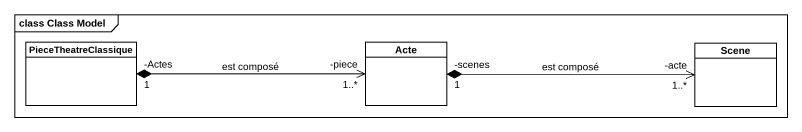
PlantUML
@startuml
mainframe class Class Model
hide circle
hide empty members
class PieceTheatreClassique
class Acte
class Scene
Acte "-piece\n1..*" <-left-* "-Actes\n1" PieceTheatreClassique : est composé
Scene "-acte\n1..*" <-left-* "-scenes\n1" Acte : est composé
@enduml
